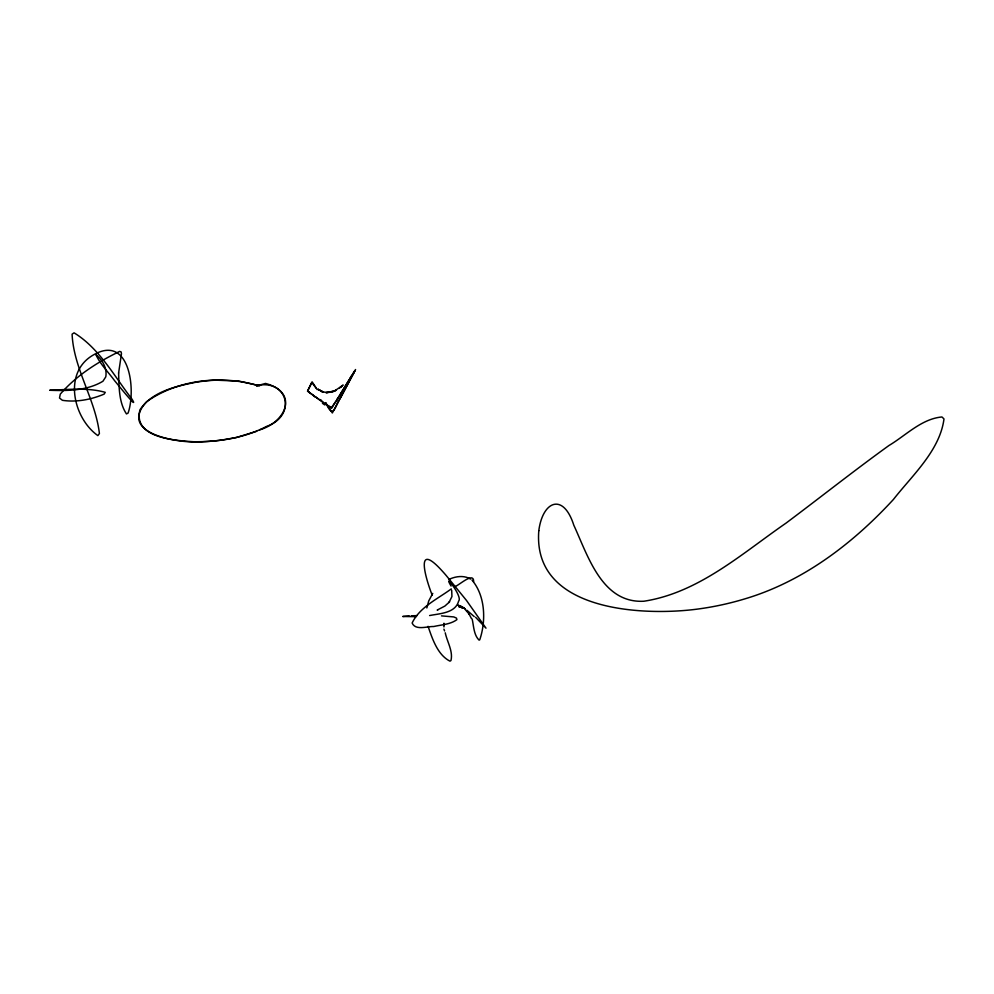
<?xml version="1.0" encoding="UTF-8"?>
<svg xmlns="http://www.w3.org/2000/svg" width="994" height="994" viewBox="0 0 994 994"><rect width="100%" height="100%" fill="white"/><g stroke="black" fill="none" stroke-linecap="round" stroke-linejoin="round"><path stroke-width="1.49" d="M473.629 581.676C473.964 571.202 459.104 585.404 454.867 586.609M426.836 607.955L428.725 600.96L432.763 593.381M348.397 382.976L353.615 373.322M348.223 383.324L347.142 385.411M335.425 401.998L331.536 407.515L326.057 404.396M340.693 397.513L346.956 385.759M353.827 372.924L354.895 370.613L353.106 373.508M340.495 397.886C334.481 406.695 333.673 420.139 325.833 402.955M352.646 374.303L351.714 375.869M350.447 377.882L348.819 380.354A55.962 37.797 83.1 0 0 348.26 381.174L339.786 395.227A58.671 48.308 42.9 0 1 339.501 395.885A52.073 43.09 31.5 0 1 338.295 397.525L336.842 399.613M343.129 384.976L339.613 388.008M340.47 387.325L342.595 385.486L333.947 391.35L325.908 392.568L331.511 392.158L336.419 390.133M451.276 588.92C437.534 598.984 419.58 607.247 412.125 623.027C415.554 630.817 426.973 626.257 433.757 626.518C441.485 624.717 450.468 624.468 456.917 619.622L456.457 618.094L453.773 616.926L441.498 615.882M336.084 390.319L327.188 392.655L321.932 391.624L323.187 392.046L317.881 389.163L322.913 391.971L318.378 389.586M448.679 579.552C455.376 576.271 463.962 575.041 470.597 579.092M259.695 429.855C285.837 422.139 299.244 392.431 265.51 383.435L256.626 385.908M437.919 609.782L437.174 610.08L444.865 606.079L449.574 601.842L449.015 602.476L451.935 596.549L451.698 590.262M256.676 431.284L236.274 437.534L220.581 440.255M256.415 385.709C287.639 378.316 297.479 415.641 266.442 426.463C244.226 438.155 218.481 442.007 193.594 441.721C174.708 440.553 132.587 437.758 140.017 409.714C152.132 391.524 175.764 386.306 195.868 382.255A218.829 184.735 -74 0 1 216.033 380.168L239.069 381.124L258.254 385.461M429.607 615.547C439.795 613.497 455.364 613.236 458.619 601.121C463.204 596.599 441.845 570.506 451.065 586.038M415.989 616.678L402.756 616.491L409.255 615.858M411.305 615.771L417.008 615.634M458.656 606.638L461.949 607.607M459.191 606.7L461.278 607.309M458.023 605.147L458.855 605.408M461.303 607.359L462.719 607.918M458.532 605.371L462.098 607.011M259.546 385.995C222.569 374.75 178.585 379.136 146.652 401.675C115.963 434.925 182.946 444.057 203.422 441.696A230.807 196.65 -73 0 0 220.581 440.18M459.986 605.967L461.017 606.464M461.986 607.645L462.682 607.993M460.495 606.154L461.614 606.762M463.403 607.781L462.135 606.986L464.72 608.676M459.725 605.694L460.396 606.104M462.769 607.433L463.999 608.191M313.918 395.724L308.935 392.22M323.671 402.669L321.373 401.166M315.856 397.041L319.509 399.837M463.949 608.042L465.378 609.086M466.894 610.241L474.262 616.615M472.013 580.123C485.47 595.866 486.141 621.2 479.717 639.875L479.058 640.099C473.753 634.967 473.74 625.996 472.162 619.013M465.366 609.732L469.267 614.217L468.733 613.435L471.417 618.504M475.579 617.262L485.991 628.171L466.459 600.413L446.144 575.451A32.777 6.61 48 0 0 442.665 571.5C414.038 539.618 425.755 578.843 432.191 595.145M317.198 389.66L312.166 381.882L307.494 391.164L331.561 408.385L355.579 369.519L332.331 412.995L325.61 402.62M316.229 388.182L311.718 382.466L307.792 390.717M443.92 629.127L444.567 630.942M445.237 632.805C447.163 641.875 453.264 651.318 450.953 660.575L449.971 661.159C437.658 654.922 432.39 638.98 428.079 626.332M443.983 623.325L444.057 625.499M443.896 623.486L443.945 626.953M309.171 392.27A6.15 1.64 30.6 0 1 307.941 390.791M313.445 395.836A26.44 9.157 23.5 0 1 314.402 396.457M314.489 396.494A26.043 11.145 20.5 0 1 315.433 397.153M321.46 400.433A27.857 13.593 19.2 0 1 320.254 399.588M321.733 400.967A31.473 17.544 15.8 0 1 321.099 400.545M322.454 403.365A31.087 17.258 15.2 0 1 324.777 404.956M335.587 402.085A34.144 28.018 15.7 0 1 337.115 399.774M351.603 375.645A64.038 35.722 -84.6 0 1 350.348 377.67M118.609 372.986C119.081 386.629 118.696 402.235 126.462 413.926L128.077 413.094C136.29 389.648 129.593 332.915 92.467 355.492C62.746 373.322 73.606 418.499 97.872 435.608L99.412 433.533C95.424 399.29 73.568 368.55 72.102 334.133L74.065 332.841C99.176 348.136 114.335 376.266 132.065 399.253C140.067 412.522 114.546 380.429 114.732 380.876C108.532 372.265 100.394 364.512 96.008 354.833C102.544 359.729 107.302 368.513 105.786 376.838L102.954 381.224C87.273 390.729 67.517 390.94 49.7 390.269C68.064 389.611 87.447 387.325 105.252 392.332L104.109 394.133C91.137 399.563 76.414 402.483 62.411 400.309L59.503 398.01L60.274 394.158C76.203 375.657 97.822 361.903 119.665 351.416L121.131 351.901L121.467 353.752L118.609 372.986M538.798 530.734C532.498 609.782 638.297 616.019 693.787 609.558A303.655 300.25 57.4 0 0 744.481 598.984C802.841 581.726 852.666 543.73 893.42 499.46C912.306 475.294 939.864 450.58 943.989 418.934L941.952 416.971C921.624 418.772 905.857 435.447 888.959 445.511C854.082 470.647 820.398 497.398 785.981 523.155C741.872 553.608 698.608 592.822 643.876 601.233C602.029 603.482 587.976 555.894 573.811 525.217C563.325 492.316 542.625 500.926 538.798 530.734"/></g></svg>
